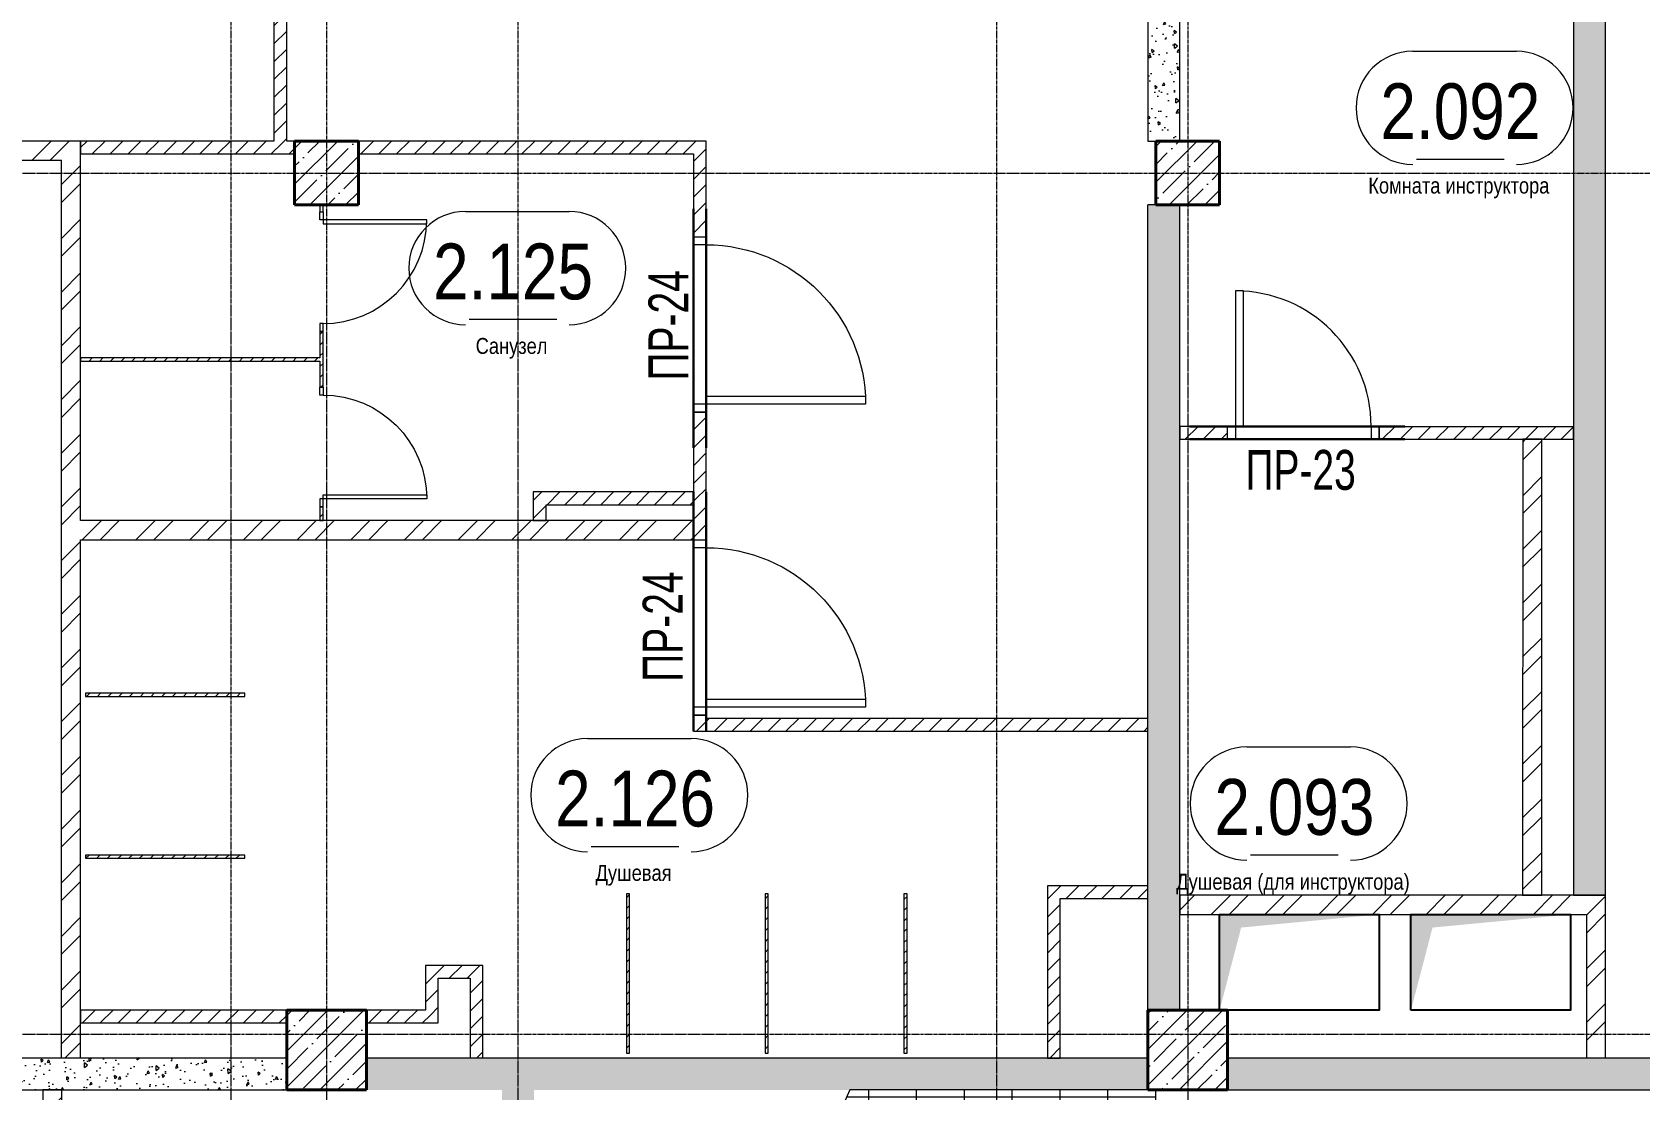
# Model space of a CAD drawing. Header units: millimetres. Extents: x -65509 to 912790, y 446 to 713294.
# Drawn here: x 193449 to 203530, y 217825 to 224459 of the extents above; entities that cross this region are included whole.
import ezdxf
from ezdxf.enums import TextEntityAlignment as Align

# ---------------------------------------------------------------- set-up
doc = ezdxf.new("R2010")
doc.units = ezdxf.units.MM
doc.linetypes.add('CENTER2', pattern=[28.575, 19.05, -3.175, 3.175, -3.175])
doc.linetypes.add('HIDDEN2', pattern=[4.7625, 3.175, -1.5875])
doc.layers.get('Defpoints').update_dxf_attribs({"color": 250})
for name, color, linetype, lineweight in [('АР_Area', 250, 'Continuous', 5), ('АР_Двери', 5, 'Continuous', 9), ('АР_Колонны', 250, 'Continuous', 30), ('АР_Стены ГКЛ', 250, 'Continuous', 15), ('АР_Стены ЖБ', 250, 'Continuous', 35), ('АР_Стены кирпич', 250, 'Continuous', 20), ('АР_Стены ПЕНОблок', 250, 'Continuous', 20), ('АР_Ф_ЛК', 250, 'Continuous', 5), ('АР_Штриховка', 250, 'Continuous', 0), ('Двери кабины', 250, 'Continuous', 0), ('ОВ_Шахты_блок 4.1', 250, 'Continuous', 25), ('РД_Оси_100', 250, 'Continuous', 0)]:
    doc.layers.add(name, color=color, linetype=linetype, lineweight=lineweight)
doc.layers.add('ЛК_Открытая', color=250, linetype='Continuous')
doc.layers.add('РД_Перемычка инж проемов', color=250, linetype='Continuous')
doc.layers.add('РД_Проем', color=250, linetype='Continuous', lineweight=0, plot=False)
doc.layers.add('РД_проем_инж перемыч_подсчет', color=250, linetype='Continuous', lineweight=30, plot=False)
doc.styles.add('Arial0', font='arial.ttf')
doc.styles.add('style1', font='ARIALN.TTF')
doc.styles.add('ккк', font='isocpeur.ttf', dxfattribs={"width": 0.85, "oblique": 15})
pattern_1 = [(45, (142195.16, 127275.07), (-56.1266, 56.1266), [])]
pattern_2 = [(45, (142195.16, 127275.07), (-112.2532, 112.2532), []), (45, (142307.41, 127275.07), (-112.2532, 112.2532), [198.4375, -39.6875, 0, -39.6875])]
pattern_3 = [(95, (142195.16, 127275.07), (140.09465, 117.55338), [19.05, -209.55]), (40, (142195.16, 127275.07), (-160.01845, 110.17673), [15.24, -167.6406]), (145.45144, (142206.83, 127284.87), (-19.9238, 227.7301), [16.19, -178.09024]), (91.1842, (142159.24, 127311), (221.41024, 161.9534), [28.575, -314.325]), (141.63556, (142177.7, 127324.5), (-7.0866, 342.82676), [24.285, -267.1356]), (36.18415, (142159.24, 127311), (-7.0866, 342.8268), [22.86, -251.4597]), (66, (142186.18, 127319.97), (179.51998, 34.89515), [19.05, -209.55]), (11, (142186.18, 127319.97), (-86.53993, 173.9412), [15.24, -167.64]), (116.45145, (142201.14, 127322.88), (92.98005, 208.83634), [16.19, -178.08994]), (82.5, (142195.16, 127275.07), (-57.60547, 61.973414), [0, -165.608, 0, -170.18, 0, -168.275]), (52.5, (142195.16, 127275.07), (-23.58973, 118.087), [0, -97.028, 0, -161.798, 0, -64.135]), (12.5, (142155.105, 127235.02), (99.927863, 91.826196), [0, -63.5, 0, -198.12, 0, -262.89]), (2.5, (142137.14, 127217.06), (86.7639, 122.72239), [0, -82.55, 0, -131.572, 0, -186.69])]
pattern_4 = [(45, (142195.16, 127275.07), (-56.1266, 56.1266), [])]
pattern_5 = [(45, (142195.16, 127275.07), (-56.1266, 56.1266), [])]
pattern_6 = [(45, (142195.157, 127275.073), (-33.67596, 33.67596), [])]

# ---------------------------------------------------------------- blocks, each defined once
blk = doc.blocks.new('СОШ_2200_АР_ОСИ_М100_28.05.24')
at = {"layer": 'РД_Оси_100', "linetype": 'CENTER2'}
for p, q in [((-5954.958, 96300), (119910, 96300)), ((-5954.958, 90900), (119910, 90900))]:
    blk.add_line(p, q, dxfattribs=at)
for points in [[(52500, 139938.679), (52500, -5755), (52358.276, -6155)], [(53100, 139938.679), (53100, -5755), (52949.266, -6155)], [(54300, 139938.679), (54300, -6155)], [(57300, 139938.679), (57300, -6155)], [(58500, 139938.679), (58500, -6155)]]:
    blk.add_lwpolyline(points, dxfattribs=at)
blk = doc.blocks.new('ЛК_открытая 1 эт 1500')
at = {"layer": 'АР_Ф_ЛК', "color": 5, "lineweight": 0}
for p, q in [((-920, 0), (-920, 2654)), ((-920, 2400), (-343, 2400)), ((-920, 2100), (338, 2100)), ((665, 0), (665, 1956)), ((705, 0), (705, 1938)), ((750, 0), (750, 1918)), ((-920, 1800), (750, 1800)), ((-920, 1500), (750, 1500)), ((-920, 1200), (750, 1200)), ((-920, 900), (750, 900)), ((-920, 600), (750, 600)), ((-920, 300), (750, 300)), ((-920, 0), (750, 0))]:
    blk.add_line(p, q, dxfattribs=at)
blk.add_lwpolyline([(750, 1918), (162, 2177), (-16, 2085), (111, 2371), (-67, 2278), (-920, 2654)], dxfattribs=at)
at = {"layer": 'АР_Ф_ЛК', "lineweight": 0}
blk.add_lwpolyline([(-85, 2071, 0, 150, 0), (-85, 1604, 0, 0, 0), (-85, 0, 0, 0, 0)], format="xyseb", dxfattribs=at)
blk = doc.blocks.new('otv')
at = {"linetype": 'Continuous'}
blk.add_lwpolyline([(0, -1), (0, 0), (1, 0), (1, -1)], close=True, dxfattribs=at)
blk.add_solid([(0, -1), (0, 0), (0.135, -0.137), (1, 0)], dxfattribs=at)
blk = doc.blocks.new('MOK-МаркаПом_овал_ареал')
for p, q in [((-2.99, 3.76), (3.52, 3.76)), ((-2.75, -3), (2.75, -3))]:
    blk.add_line(p, q)
for centre, radius, start, end in [((-2.99, 0.21), 3.55, 90, 270), ((3.52, 0.21), 3.55, 270, 90), ((-7.41, 0), 7.16, 0, 0.001)]:
    blk.add_arc(centre, radius, start, end)
at = {"color": 0, "style": 'style1'}
blk.add_attdef('АР-ПОМЕЩЕНИЕ:НОМЕР', text='', height=3, dxfattribs=at).set_placement((0.26, 0), align=Align.MIDDLE)
blk = doc.blocks.new('MOK-МаркаПеремычки')
at = {"color": 0, "style": 'ккк', "oblique": 15, "width": 0.85}
blk.add_attdef('АР-ПРОЕМ:ПЕРЕМЫЧКА', text='', height=2.5, dxfattribs=at).set_placement((0, 0), align=Align.MIDDLE)

msp = doc.modelspace()

# ---------------------------------------------------------------- hatches: boundary and pattern name
at = {"layer": 'АР_Штриховка', "linetype": 'Continuous', "lineweight": 0}
h = msp.add_hatch(dxfattribs=at)
h.set_pattern_fill('AR-CONC', color=256, angle=45, style=0)
h.set_pattern_definition([(95, (142195.16, 127275.07), (140.09465, 117.55338), [19.05, -209.55]), (40, (142195.16, 127275.07), (-160.01845, 110.17673), [15.24, -167.64058]), (145.45144, (142206.83, 127284.87), (-19.9238, 227.7301), [16.19, -178.09024]), (91.1842, (142159.24, 127311), (221.41024, 161.9534), [28.575, -314.325]), (141.63556, (142177.7, 127324.5), (-7.0866, 342.82676), [24.285, -267.1356]), (36.18415, (142159.24, 127311), (-7.0866, 342.82676), [22.85997, -251.4597]), (66, (142186.18, 127319.97), (179.51998, 34.89515), [19.05, -209.55]), (11, (142186.18, 127319.97), (-86.53993, 173.9412), [15.24, -167.64]), (116.45145, (142201.14, 127322.88), (92.98005, 208.83634), [16.19, -178.08994]), (82.5, (142195.16, 127275.07), (-57.60547, 61.973414), [0, -165.608, 0, -170.18, 0, -168.275]), (52.5, (142195.16, 127275.07), (-23.58973, 118.087), [0, -97.028, 0, -161.798, 0, -64.135]), (12.5, (142155.105, 127235.02), (99.927863, 91.826196), [0, -63.5, 0, -198.12, 0, -262.89]), (2.5, (142137.14, 127217.06), (86.7639, 122.72239), [0, -82.55, 0, -131.572, 0, -186.69])])
h.paths.add_polyline_path([(203115.157, 219045.073), (203315.157, 219045.073), (203315.157, 227675.073), (203115.157, 227675.073)], flags=0)
h = msp.add_hatch(dxfattribs=at)
h.set_pattern_fill('AR-CONC', color=256, angle=-315, style=0)
h.set_pattern_definition([(95, (142195.16, 127275.07), (140.09465, 117.55338), [19.05, -209.55]), (40, (142195.16, 127275.07), (-160.01845, 110.17673), [15.24, -167.64058]), (145.45144, (142206.83, 127284.87), (-19.9238, 227.7301), [16.19, -178.09024]), (91.1842, (142159.24, 127311), (221.41024, 161.9534), [28.575, -314.325]), (141.63556, (142177.7, 127324.5), (-7.0866, 342.82676), [24.285, -267.1356]), (36.18415, (142159.24, 127311), (-7.0866, 342.82676), [22.86, -251.4597]), (66, (142186.18, 127319.97), (179.51998, 34.89515), [19.05, -209.55]), (11, (142186.18, 127319.97), (-86.53993, 173.9412), [15.24, -167.64]), (116.45145, (142201.14, 127322.88), (92.98005, 208.83634), [16.19, -178.08994]), (82.5, (142195.16, 127275.07), (-57.60547, 61.973414), [0, -165.608, 0, -170.18, 0, -168.275]), (52.5, (142195.16, 127275.07), (-23.58973, 118.087), [0, -97.028, 0, -161.798, 0, -64.135]), (12.5, (142155.105, 127235.02), (99.927863, 91.826196), [0, -63.5, 0, -198.12, 0, -262.89]), (2.5, (142137.14, 127217.06), (86.7639, 122.72239), [0, -82.55, 0, -131.572, 0, -186.69])])
h.paths.add_polyline_path([(200645.157, 227375.073), (200445.157, 227375.073), (200445.157, 223775.073), (200645.157, 223775.073)], flags=0)
at = {"layer": 'АР_Штриховка', "linetype": 'Continuous', "lineweight": 0, "ltscale": 0.5}
h = msp.add_hatch(dxfattribs=at)
h.set_pattern_fill('ANSI31', color=256, scale=25, angle=-360, style=0)
h.set_pattern_definition([(45, (142195.16, 127275.07), (-56.1266, 56.1266), [])])
h.paths.add_polyline_path([(195045.157, 226654.989), (194965.157, 226654.989), (194965.157, 223775.073), (194991.824, 223755.073), (195045.157, 223775.073)], flags=0)
at = {"layer": 'АР_Штриховка', "linetype": 'Continuous', "lineweight": 0}
h = msp.add_hatch(dxfattribs=at)
h.set_pattern_fill('ANSI32', color=256, scale=25, style=0)
h.set_pattern_definition([(45, (142195.16, 127275.07), (-168.3798, 168.3798), []), (45, (142307.4, 127275.07), (-168.3798, 168.3798), [])])
h.paths.add_polyline_path([(193263.139, 223775.073), (193383.139, 223655.073), (193633.139, 223655.073), (193753.139, 223775.073)], flags=0)
h = msp.add_hatch(dxfattribs=at)
h.set_pattern_fill('ANSI32', color=256, scale=25, style=0)
h.set_pattern_definition([(45, (142195.16, 127275.07), (-168.3798, 168.3798), []), (45, (142307.4, 127275.07), (-168.3798, 168.3798), [])])
h.paths.add_polyline_path([(193633.139, 221275.073), (193723.139, 221315.073), (193753.139, 221395.073), (193753.139, 223775.073), (193633.139, 223655.073)], flags=0)
h.paths.add_polyline_path([(193633.139, 218025.073), (193753.139, 218025.073), (193753.139, 218325.073), (193633.139, 218325.073)], flags=0)
h.paths.add_polyline_path([(193633.139, 218325.073), (193753.139, 218325.073), (193753.139, 221275.073), (193723.139, 221315.073), (193633.139, 221275.073)], flags=0)
at = {"layer": 'АР_Штриховка', "linetype": 'Continuous', "lineweight": 0, "ltscale": 0.5}
h = msp.add_hatch(dxfattribs=at)
h.set_pattern_fill('ANSI31', color=256, scale=25, style=0)
h.set_pattern_definition(pattern_1)
h.paths.add_polyline_path([(195095.157, 223695.073), (195095.157, 223775.073), (195045.157, 223775.073), (194991.824, 223755.073), (194965.157, 223695.073)], flags=0)
h.paths.add_polyline_path([(194965.157, 223695.073), (194991.824, 223755.073), (194965.157, 223775.073), (193753.139, 223775.073), (193753.139, 223695.073)], flags=0)
at = {"layer": 'АР_Штриховка', "linetype": 'Continuous', "lineweight": 5}
h = msp.add_hatch(dxfattribs=at)
h.set_pattern_fill('ANSI35', color=256, scale=25, style=0)
h.set_pattern_definition(pattern_2)
h.paths.add_polyline_path([(195095.157, 223375.073), (195495.157, 223375.073), (195495.157, 223775.073), (195095.157, 223775.073)], flags=0)
at = {"layer": 'АР_Штриховка', "linetype": 'Continuous', "lineweight": 0, "ltscale": 0.5}
h = msp.add_hatch(dxfattribs=at)
h.set_pattern_fill('ANSI31', color=256, scale=25, style=0)
h.set_pattern_definition(pattern_1)
h.paths.add_polyline_path([(197595.157, 223695.073), (197675.157, 223775.073), (195495.157, 223775.073), (195495.157, 223695.073)], flags=0)
h = msp.add_hatch(dxfattribs=at)
h.set_pattern_fill('ANSI31', color=256, scale=25, angle=-360, style=0)
h.set_pattern_definition([(45, (142195.16, 127275.07), (-56.1266, 56.1266), [])])
h.paths.add_polyline_path([(197675.157, 220175.073), (197595.157, 220175.073), (197595.157, 220075.073), (197675.157, 220155.073)], flags=0)
h.paths.add_polyline_path([(197675.157, 223775.073), (197595.157, 223695.073), (197595.157, 223175.073), (197675.157, 223175.073)], flags=0)
h.paths.add_polyline_path([(197675.157, 222075.073), (197595.157, 222075.073), (197595.157, 221575.073), (197615.157, 221521.74), (197675.157, 221495.073)], flags=0)
h.paths.add_polyline_path([(197675.157, 221495.073), (197615.157, 221521.74), (197595.157, 221495.073), (197595.157, 221275.073), (197675.157, 221275.073)], flags=0)
at = {"layer": 'АР_Штриховка', "linetype": 'Continuous', "lineweight": 5}
h = msp.add_hatch(dxfattribs=at)
h.set_pattern_fill('ANSI35', color=256, scale=25, style=0)
h.set_pattern_definition(pattern_2)
h.paths.add_polyline_path([(200495.157, 223375.073), (200895.157, 223375.073), (200895.157, 223775.073), (200495.157, 223775.073)], flags=0)
at = {"layer": 'АР_Штриховка', "linetype": 'Continuous', "lineweight": 0}
h = msp.add_hatch(dxfattribs=at)
h.set_pattern_fill('ANSI31', color=256, scale=15, angle=-360, style=0)
h.set_pattern_definition([(45, (142195.157, 127275.073), (-33.67596, 33.67596), [])])
h.paths.add_polyline_path([(195273.139, 223375.073), (195253.139, 223375.073), (195253.139, 223330.796), (195273.139, 223330.796)], flags=0)
h.paths.add_polyline_path([(195273.139, 222580.796), (195253.139, 222580.796), (195253.139, 222415.073), (195258.139, 222401.74), (195273.139, 222395.073)], flags=0)
h.paths.add_polyline_path([(195273.139, 222395.073), (195258.139, 222401.74), (195253.139, 222395.073), (195253.139, 222232.427), (195273.139, 222232.427)], flags=0)
h.paths.add_polyline_path([(195273.139, 221482.427), (195253.139, 221482.427), (195253.139, 221395.073), (195273.139, 221395.073)], flags=0)
h = msp.add_hatch(dxfattribs=at)
h.set_pattern_fill('AR-CONC', color=256, angle=-315, style=0)
h.set_pattern_definition([(95, (142195.16, 127275.07), (140.09465, 117.55338), [19.05, -209.55]), (40, (142195.16, 127275.07), (-160.01845, 110.17673), [15.24, -167.64058]), (145.45144, (142206.83, 127284.87), (-19.9238, 227.7301), [16.19, -178.09024]), (91.1842, (142159.24, 127311), (221.41024, 161.9534), [28.575, -314.325]), (141.63556, (142177.7, 127324.5), (-7.0866, 342.82676), [24.285, -267.1356]), (36.18415, (142159.24, 127311), (-7.0866, 342.82676), [22.86, -251.4597]), (66, (142186.18, 127319.97), (179.51998, 34.89515), [19.05, -209.55]), (11, (142186.18, 127319.97), (-86.53993, 173.9412), [15.24, -167.64]), (116.45145, (142201.14, 127322.88), (92.98005, 208.83634), [16.19, -178.08994]), (82.5, (142195.16, 127275.07), (-57.60547, 61.973414), [0, -165.608, 0, -170.18, 0, -168.275]), (52.5, (142195.16, 127275.07), (-23.58973, 118.087), [0, -97.028, 0, -161.798, 0, -64.135]), (12.5, (142155.105, 127235.02), (99.927863, 91.826196), [0, -63.5, 0, -198.12, 0, -262.89]), (2.5, (142137.14, 127217.06), (86.7639, 122.72239), [0, -82.55, 0, -131.572, 0, -186.69])])
h.paths.add_polyline_path([(200645.157, 223375.073), (200445.157, 223375.073), (200445.157, 221905.568), (200645.157, 221905.568)], flags=0)
h.paths.add_polyline_path([(200645.157, 221905.568), (200445.157, 221905.568), (200445.157, 220075.073), (200645.157, 220075.073)], flags=0)
h.paths.add_polyline_path([(200645.157, 220075.073), (200445.157, 220075.073), (200445.157, 219105.073), (200645.157, 219105.073)], flags=0)
h.paths.add_polyline_path([(200645.157, 219105.073), (200445.157, 219105.073), (200445.157, 218325.073), (200645.157, 218325.073)], flags=0)
h = msp.add_hatch(dxfattribs=at)
h.set_pattern_fill('ANSI31', color=256, scale=15, angle=-360, style=0)
h.set_pattern_definition([(45, (142195.157, 127275.073), (-33.67596, 33.67596), [])])
h.paths.add_polyline_path([(193753.139, 222415.073), (193753.139, 222395.073), (195253.139, 222395.073), (195258.139, 222401.74), (195253.139, 222415.073)], flags=0)
at = {"layer": 'АР_Штриховка', "linetype": 'Continuous', "lineweight": 0, "ltscale": 0.5}
h = msp.add_hatch(dxfattribs=at)
h.set_pattern_fill('ANSI31', color=256, scale=25, angle=-360, style=0)
h.set_pattern_definition([(45, (142195.16, 127275.07), (-56.1266, 56.1266), [])])
h.paths.add_polyline_path([(200945.157, 221905.568), (200945.157, 221985.568), (200645.157, 221985.568), (200645.157, 221905.568)], flags=0)
h.paths.add_polyline_path([(201895.157, 221985.568), (201895.157, 221905.568), (202795.452, 221905.568), (202795.452, 221985.568)], flags=0)
h.paths.add_polyline_path([(202795.452, 221985.568), (202795.452, 221905.568), (203115.157, 221905.568), (203115.157, 221985.568)], flags=0)
at = {"layer": 'АР_Штриховка', "linetype": 'Continuous', "lineweight": 0}
h = msp.add_hatch(dxfattribs=at)
h.set_pattern_fill('ANSI32', color=256, scale=25, angle=-360, style=0)
h.set_pattern_definition([(45, (142195.16, 127275.07), (-168.3798, 168.3798), []), (45, (142307.4, 127275.07), (-168.3798, 168.3798), [])])
h.paths.add_polyline_path([(202915.452, 221905.555), (202795.452, 221905.568), (202795.157, 219045.073), (202915.157, 219045.061)], flags=0)
at = {"layer": 'АР_Штриховка', "linetype": 'Continuous', "lineweight": 0, "ltscale": 0.5}
h = msp.add_hatch(dxfattribs=at)
h.set_pattern_fill('ANSI31', color=256, scale=25, style=0)
h.set_pattern_definition([(45, (142195.16, 127275.07), (-56.1266, 56.1266), [])])
h.paths.add_polyline_path([(196591.433, 221575.073), (196671.433, 221495.073), (197595.157, 221495.073), (197615.157, 221521.74), (197595.157, 221575.073)], flags=0)
h = msp.add_hatch(dxfattribs=at)
h.set_pattern_fill('ANSI31', color=256, scale=25, style=0)
h.set_pattern_definition(pattern_5)
h.paths.add_polyline_path([(196591.433, 221395.073), (196671.433, 221395.073), (196671.433, 221495.073), (196591.433, 221575.073)], flags=0)
at = {"layer": 'АР_Штриховка', "linetype": 'Continuous', "lineweight": 0}
h = msp.add_hatch(dxfattribs=at)
h.set_pattern_fill('ANSI32', color=256, scale=25, angle=-360, style=0)
h.set_pattern_definition([(45, (142195.16, 127275.07), (-168.3798, 168.3798), []), (45, (142307.4, 127275.07), (-168.3798, 168.3798), [])])
h.paths.add_polyline_path([(193753.139, 221395.073), (193723.139, 221315.073), (193753.139, 221275.073), (197595.157, 221275.073), (197595.157, 221395.073)], flags=0)
h = msp.add_hatch(dxfattribs=at)
h.set_pattern_fill('ANSI31', color=256, scale=15, style=0)
h.set_pattern_definition(pattern_6)
h.paths.add_polyline_path([(194783.139, 220292.305), (194783.139, 220312.305), (193783.139, 220312.307), (193783.139, 220292.307)], flags=0)
at = {"layer": 'АР_Штриховка', "linetype": 'Continuous', "lineweight": 0, "ltscale": 0.5}
h = msp.add_hatch(dxfattribs=at)
h.set_pattern_fill('ANSI31', color=256, scale=25, angle=-360, style=0)
h.set_pattern_definition([(45, (142195.16, 127275.07), (-56.1266, 56.1266), [])])
h.paths.add_polyline_path([(197675.157, 220155.073), (197595.157, 220075.073), (200445.157, 220075.073), (200445.157, 220155.073)], flags=0)
at = {"layer": 'АР_Штриховка', "linetype": 'Continuous', "lineweight": 0}
h = msp.add_hatch(dxfattribs=at)
h.set_pattern_fill('ANSI31', color=256, scale=15, style=0)
h.set_pattern_definition([(45, (142195.157, 127275.073), (-33.67596, 33.67596), [])])
h.paths.add_polyline_path([(193783.24, 219297.482), (193783.24, 219277.482), (194783.139, 219277.484), (194783.139, 219297.484)], flags=0)
at = {"layer": 'АР_Штриховка', "linetype": 'Continuous', "lineweight": 0, "ltscale": 0.5}
h = msp.add_hatch(dxfattribs=at)
h.set_pattern_fill('ANSI31', color=256, scale=25, angle=-360, style=0)
h.set_pattern_definition(pattern_4)
h.paths.add_polyline_path([(199815.157, 219105.073), (199895.157, 219025.073), (200445.157, 219025.073), (200445.157, 219105.073)], flags=0)
h = msp.add_hatch(dxfattribs=at)
h.set_pattern_fill('ANSI31', color=256, scale=25, style=0)
h.set_pattern_definition([(45, (142195.16, 127275.07), (-56.1266, 56.1266), [])])
h.paths.add_polyline_path([(199815.158, 218024.682), (199895.158, 218024.682), (199895.157, 219025.073), (199815.157, 219105.073)], flags=0)
at = {"layer": 'АР_Штриховка', "linetype": 'Continuous', "lineweight": 0}
h = msp.add_hatch(dxfattribs=at)
h.set_pattern_fill('ANSI31', color=256, scale=15, style=0)
h.set_pattern_definition([(45, (142195.157, 127275.073), (-33.67596, 33.67596), [])])
h.paths.add_polyline_path([(197175.159, 218054.672), (197195.159, 218054.672), (197195.159, 219054.672), (197175.159, 219054.672)], flags=0)
h = msp.add_hatch(dxfattribs=at)
h.set_pattern_fill('ANSI31', color=256, scale=15, style=0)
h.set_pattern_definition(pattern_6)
h.paths.add_polyline_path([(198045.159, 218054.672), (198065.159, 218054.672), (198065.159, 219054.672), (198045.159, 219054.672)], flags=0)
h = msp.add_hatch(dxfattribs=at)
h.set_pattern_fill('ANSI31', color=256, scale=15, style=0)
h.set_pattern_definition([(45, (142195.157, 127275.073), (-33.67596, 33.67596), [])])
h.paths.add_polyline_path([(198915.159, 218054.672), (198935.159, 218054.672), (198935.159, 219054.672), (198915.159, 219054.672)], flags=0)
h = msp.add_hatch(dxfattribs=at)
h.set_pattern_fill('ANSI32', color=256, scale=25, angle=-360, style=0)
h.set_pattern_definition([(45, (142195.16, 127275.07), (-168.3798, 168.3798), []), (45, (142307.4, 127275.07), (-168.3798, 168.3798), [])])
h.paths.add_polyline_path([(200645.157, 219045.073), (200645.157, 218925.073), (203195.157, 218925.073), (203315.157, 219045.073)], flags=0)
h = msp.add_hatch(dxfattribs=at)
h.set_pattern_fill('ANSI32', color=256, scale=25, style=0)
h.set_pattern_definition([(45, (142195.16, 127275.07), (-168.3798, 168.3798), []), (45, (142307.4, 127275.07), (-168.3798, 168.3798), [])])
h.paths.add_polyline_path([(203315.157, 219045.073), (203195.157, 218925.073), (203195.157, 218025.073), (203315.157, 218025.073)], flags=0)
at = {"layer": 'АР_Штриховка', "linetype": 'Continuous', "lineweight": 0, "ltscale": 0.5}
h = msp.add_hatch(dxfattribs=at)
h.set_pattern_fill('ANSI31', color=256, scale=25, style=0)
h.set_pattern_definition(pattern_4)
h.paths.add_polyline_path([(196195.041, 218525.086), (196274.887, 218605.086), (195915.158, 218605.086), (195995.158, 218525.086)], flags=0)
h = msp.add_hatch(dxfattribs=at)
h.set_pattern_fill('ANSI31', color=256, scale=25, style=0)
h.set_pattern_definition([(45, (142195.16, 127275.07), (-56.1266, 56.1266), [])])
h.paths.add_polyline_path([(195915.158, 218325.073), (195995.158, 218245.073), (195995.158, 218525.086), (195915.158, 218605.086)], flags=0)
h = msp.add_hatch(dxfattribs=at)
h.set_pattern_fill('ANSI31', color=256, scale=25, style=0)
h.set_pattern_definition([(45, (142195.16, 127275.07), (-56.1266, 56.1266), [])])
h.paths.add_polyline_path([(196196.007, 218024.918), (196276.007, 218025.073), (196274.887, 218605.086), (196195.041, 218525.086)], flags=0)
h = msp.add_hatch(dxfattribs=at)
h.set_pattern_fill('ANSI31', color=256, scale=25, style=0)
h.set_pattern_definition([(45, (142195.16, 127275.07), (-56.1266, 56.1266), [])])
h.paths.add_polyline_path([(195045.157, 218245.073), (195045.157, 218325.073), (193753.139, 218325.073), (193753.139, 218245.073)], flags=0)
at = {"layer": 'АР_Штриховка', "linetype": 'Continuous', "lineweight": 5}
h = msp.add_hatch(dxfattribs=at)
h.set_pattern_fill('ANSI35', color=256, scale=25, style=0)
h.set_pattern_definition(pattern_2)
h.paths.add_polyline_path([(195045.157, 217825.073), (195545.157, 217825.073), (195545.157, 218325.073), (195045.157, 218325.073)], flags=0)
at = {"layer": 'АР_Штриховка', "linetype": 'Continuous', "lineweight": 0, "ltscale": 0.5}
h = msp.add_hatch(dxfattribs=at)
h.set_pattern_fill('ANSI31', color=256, scale=25, style=0)
h.set_pattern_definition(pattern_5)
h.paths.add_polyline_path([(195995.158, 218245.073), (195915.158, 218325.073), (195545.157, 218325.073), (195545.157, 218245.073)], flags=0)
at = {"layer": 'АР_Штриховка', "linetype": 'Continuous', "lineweight": 5}
h = msp.add_hatch(dxfattribs=at)
h.set_pattern_fill('ANSI35', color=256, scale=25, style=0)
h.set_pattern_definition(pattern_2)
h.paths.add_polyline_path([(200445.157, 217825.073), (200945.157, 217825.073), (200945.157, 218325.073), (200445.157, 218325.073)], flags=0)
at = {"layer": 'АР_Штриховка', "linetype": 'Continuous', "lineweight": 0}
h = msp.add_hatch(dxfattribs=at)
h.set_pattern_fill('AR-CONC', color=256, angle=45, style=0)
h.set_pattern_definition(pattern_3)
h.paths.add_polyline_path([(192405.157, 218025.073), (192405.157, 217825.073), (193635.157, 217825.073), (193635.157, 218025.073)], flags=0)
h.paths.add_polyline_path([(193635.157, 218025.073), (193635.157, 217825.073), (195045.157, 217825.073), (195045.157, 218025.073)], flags=0)
h = msp.add_hatch(dxfattribs=at)
h.set_pattern_fill('AR-CONC', color=256, angle=45, style=0)
h.set_pattern_definition(pattern_3)
h.paths.add_polyline_path([(195545.157, 218025.073), (195545.157, 217825.073), (196395.157, 217825.073), (196461.824, 217875.073), (196395.157, 218025.073)], flags=0)
h.paths.add_polyline_path([(196395.157, 218025.073), (196461.824, 217875.073), (196595.157, 217825.073), (200445.157, 217825.073), (200445.157, 218025.073)], flags=0)
h = msp.add_hatch(dxfattribs=at)
h.set_pattern_fill('AR-CONC', color=256, angle=-315, style=0)
h.set_pattern_definition([(95, (142195.16, 127275.07), (140.09465, 117.55338), [19.05, -209.55]), (40, (142195.16, 127275.07), (-160.01845, 110.17673), [15.24, -167.64058]), (145.45144, (142206.83, 127284.87), (-19.9238, 227.7301), [16.19, -178.09024]), (91.1842, (142159.24, 127311), (221.41024, 161.9534), [28.575, -314.325]), (141.63556, (142177.7, 127324.5), (-7.0866, 342.82676), [24.285, -267.1356]), (36.18415, (142159.24, 127311), (-7.0866, 342.82676), [22.86, -251.4597]), (66, (142186.18, 127319.97), (179.51998, 34.89515), [19.05, -209.55]), (11, (142186.18, 127319.97), (-86.53993, 173.9412), [15.24, -167.64]), (116.45145, (142201.14, 127322.88), (92.98005, 208.83634), [16.19, -178.08994]), (82.5, (142195.16, 127275.07), (-57.60547, 61.973414), [0, -165.608, 0, -170.18, 0, -168.275]), (52.5, (142195.16, 127275.07), (-23.58973, 118.087), [0, -97.028, 0, -161.798, 0, -64.135]), (12.5, (142155.105, 127235.02), (99.927863, 91.826196), [0, -63.5, 0, -198.12, 0, -262.89]), (2.5, (142137.14, 127217.06), (86.7639, 122.72239), [0, -82.55, 0, -131.572, 0, -186.69])])
h.paths.add_polyline_path([(207645.154, 217825.073), (207645.154, 218025.073), (204745.157, 218025.073), (204745.157, 217825.073)], flags=0)
h.paths.add_polyline_path([(203315.157, 217825.073), (203315.157, 218025.073), (200945.157, 218025.073), (200945.157, 217825.073)], flags=0)
h.paths.add_polyline_path([(204745.157, 217825.073), (204745.157, 218025.073), (204565.157, 218025.073), (204565.157, 217825.073)], flags=0)
h.paths.add_polyline_path([(204565.157, 217825.073), (204565.157, 218025.073), (203315.157, 218025.073), (203315.157, 217825.073)], flags=0)
h = msp.add_hatch(dxfattribs=at)
h.set_pattern_fill('AR-CONC', color=256, angle=-315, style=0)
h.set_pattern_definition([(95, (142195.16, 127275.07), (140.09465, 117.55338), [19.05, -209.55]), (40, (142195.16, 127275.07), (-160.01845, 110.17673), [15.24, -167.6406]), (145.45144, (142206.83, 127284.87), (-19.9238, 227.7301), [16.19, -178.09024]), (91.1842, (142159.24, 127311), (221.41024, 161.9534), [28.575, -314.325]), (141.63556, (142177.7, 127324.5), (-7.0866, 342.82676), [24.285, -267.1356]), (36.18415, (142159.24, 127311), (-7.0866, 342.8268), [22.86, -251.4597]), (66, (142186.18, 127319.97), (179.51998, 34.89515), [19.05, -209.55]), (11, (142186.18, 127319.97), (-86.53993, 173.9412), [15.24, -167.64]), (116.45145, (142201.14, 127322.88), (92.98005, 208.83634), [16.19, -178.08994]), (82.5, (142195.16, 127275.07), (-57.60547, 61.973414), [0, -165.608, 0, -170.18, 0, -168.275]), (52.5, (142195.16, 127275.07), (-23.58973, 118.087), [0, -97.028, 0, -161.798, 0, -64.135]), (12.5, (142155.105, 127235.02), (99.927863, 91.826196), [0, -63.5, 0, -198.12, 0, -262.89]), (2.5, (142137.14, 127217.06), (86.7639, 122.72239), [0, -82.55, 0, -131.572, 0, -186.69])])
h.paths.add_polyline_path([(196595.157, 217825.073), (196461.824, 217875.073), (196395.157, 217825.073), (196395.157, 210025.073), (196595.157, 210025.073)], flags=0)
h.paths.add_polyline_path([(196595.157, 209325.073), (196395.157, 209325.073), (196395.157, 200375.073), (196461.824, 200325.073), (196595.157, 200375.073)], flags=0)
h = msp.add_hatch(dxfattribs=at)
h.set_pattern_fill('ANSI32', color=256, scale=25, style=0)
h.set_pattern_definition([(45, (142195.16, 127275.07), (-168.3798, 168.3798), []), (45, (142307.4, 127275.07), (-168.3798, 168.3798), [])])
h.paths.add_polyline_path([(193515.157, 206435.073), (193545.157, 206355.073), (193635.157, 206315.073), (193635.157, 212215.073), (193545.157, 212255.073), (193515.157, 212215.073)], flags=0)
h.paths.add_polyline_path([(193515.157, 212335.073), (193545.157, 212255.073), (193635.157, 212215.073), (193635.157, 217825.073), (193515.157, 217825.073)], flags=0)
h.paths.add_polyline_path([(193515.157, 200375.073), (193635.157, 200375.073), (193635.157, 205696.45), (193545.157, 205736.349), (193515.157, 205696.316)], flags=0)
h.paths.add_polyline_path([(193515.157, 205816.316), (193545.157, 205736.349), (193635.157, 205696.45), (193635.157, 206315.073), (193545.157, 206355.073), (193515.157, 206315.073)], flags=0)

# ---------------------------------------------------------------- linework, layer by layer
at = {"layer": 'АР_Двери', "linetype": 'Continuous', "lineweight": 9}
for points in [[(197595.157, 223125.073), (197595.157, 223175.073), (197675.157, 223175.073), (197675.157, 223125.073)], [(200995.157, 221985.568), (201045.157, 221985.568), (201045.157, 222835.568), (200995.157, 222835.568)], [(197595.157, 222125.073), (197595.157, 222075.073), (197675.157, 222075.073), (197675.157, 222125.073)], [(197675.157, 222125.073), (197675.157, 222175.073), (198675.157, 222175.073), (198675.157, 222125.073)], [(200995.157, 221905.568), (200945.157, 221905.568), (200945.157, 221985.568), (200995.157, 221985.568)], [(201845.157, 221905.568), (201895.157, 221905.568), (201895.157, 221985.568), (201845.157, 221985.568)], [(197595.157, 221225.073), (197595.157, 221275.073), (197675.157, 221275.073), (197675.157, 221225.073)], [(197675.157, 220225.073), (197675.157, 220275.073), (198675.157, 220275.073), (198675.157, 220225.073)], [(197595.157, 220225.073), (197595.157, 220175.073), (197675.157, 220175.073), (197675.157, 220225.073)]]:
    msp.add_lwpolyline(points, close=True, dxfattribs=at)
at = {"layer": 'АР_Двери', "linetype": 'Continuous', "lineweight": 9, "extrusion": (0, 0, -1)}
for centre in [(-197675.157, 222125.073), (-197675.157, 220225.073)]:
    msp.add_arc(centre, 1000, 90, 180, dxfattribs=at)
at = {"layer": 'АР_Двери', "linetype": 'Continuous', "lineweight": 9}
msp.add_arc((200995.157, 221985.568), 850, 360, 90, dxfattribs=at)
at = {"layer": 'АР_Колонны', "linetype": 'HIDDEN2', "lineweight": 25}
for p, q in [((195095.157, 223775.073), (195495.157, 223775.073)), ((195095.157, 223375.073), (195095.157, 223775.073)), ((195495.157, 223775.073), (195495.157, 223375.073)), ((200495.157, 223775.073), (200895.157, 223775.073)), ((200495.157, 223375.073), (200495.157, 223775.073)), ((200895.157, 223775.073), (200895.157, 223375.073)), ((195495.157, 223375.073), (195095.157, 223375.073)), ((200895.157, 223375.073), (200495.157, 223375.073)), ((195045.157, 218325.073), (195545.157, 218325.073)), ((195045.157, 217825.073), (195045.157, 218325.073)), ((195545.157, 218325.073), (195545.157, 217825.073)), ((200445.157, 218325.073), (200945.157, 218325.073)), ((200445.157, 217825.073), (200445.157, 218325.073)), ((200945.157, 218325.073), (200945.157, 217825.073)), ((195545.157, 217825.073), (195045.157, 217825.073)), ((200945.157, 217825.073), (200445.157, 217825.073))]:
    msp.add_line(p, q, dxfattribs=at)
at = {"layer": 'АР_Колонны', "linetype": 'Continuous', "lineweight": 35}
for p, q in [((195095.157, 223775.073), (195495.157, 223775.073)), ((195095.157, 223375.073), (195095.157, 223775.073)), ((195495.157, 223375.073), (195495.157, 223775.073)), ((200495.157, 223775.073), (200895.157, 223775.073)), ((200495.157, 223375.073), (200495.157, 223775.073)), ((200895.157, 223375.073), (200895.157, 223775.073)), ((195095.157, 223375.073), (195495.157, 223375.073)), ((200495.157, 223375.073), (200895.157, 223375.073)), ((195045.157, 218325.073), (195545.157, 218325.073)), ((195045.157, 217825.073), (195045.157, 218325.073)), ((195545.157, 217825.073), (195545.157, 218325.073)), ((200445.157, 218325.073), (200945.157, 218325.073)), ((200445.157, 217825.073), (200445.157, 218325.073)), ((200945.157, 217825.073), (200945.157, 218325.073)), ((195045.157, 217825.073), (195545.157, 217825.073)), ((200445.157, 217825.073), (200945.157, 217825.073))]:
    msp.add_line(p, q, dxfattribs=at)
at = {"layer": 'АР_Стены ГКЛ', "linetype": 'Continuous', "lineweight": 15}
for p, q in [((195273.139, 223375.073), (195253.139, 223375.073)), ((195253.139, 223375.073), (195253.139, 223330.796)), ((195253.139, 223330.796), (195273.139, 223330.796)), ((195273.139, 223330.796), (195273.139, 223375.073)), ((195273.139, 222580.796), (195253.139, 222580.796)), ((195253.139, 222580.796), (195253.139, 222415.073)), ((195273.139, 222232.427), (195273.139, 222580.796)), ((193753.139, 222415.073), (193753.139, 222395.073)), ((195253.139, 222415.073), (193753.139, 222415.073)), ((193753.139, 222395.073), (195253.139, 222395.073)), ((195253.139, 222395.073), (195253.139, 222232.427)), ((195253.139, 222232.427), (195273.139, 222232.427)), ((195273.139, 221482.427), (195253.139, 221482.427)), ((195253.139, 221482.427), (195253.139, 221395.073)), ((195273.139, 221395.073), (195273.139, 221482.427)), ((195253.139, 221395.073), (195273.139, 221395.073)), ((194783.139, 220312.305), (193783.139, 220312.307)), ((193783.139, 220312.307), (193783.139, 220292.307)), ((193783.139, 220292.307), (194783.139, 220292.305)), ((194783.139, 220292.305), (194783.139, 220312.305)), ((194783.139, 219297.484), (193783.24, 219297.482)), ((193783.24, 219297.482), (193783.24, 219277.482)), ((193783.24, 219277.482), (194783.139, 219277.484)), ((194783.139, 219277.484), (194783.139, 219297.484)), ((197195.159, 219054.672), (197175.159, 219054.672)), ((197175.159, 219054.672), (197175.159, 218054.672)), ((197195.159, 218054.672), (197195.159, 219054.672)), ((198065.159, 219054.672), (198045.159, 219054.672)), ((198045.159, 219054.672), (198045.159, 218054.672)), ((198065.159, 218054.672), (198065.159, 219054.672)), ((198935.159, 219054.672), (198915.159, 219054.672)), ((198915.159, 219054.672), (198915.159, 218054.672)), ((198935.159, 218054.672), (198935.159, 219054.672)), ((197175.159, 218054.672), (197195.159, 218054.672)), ((198045.159, 218054.672), (198065.159, 218054.672)), ((198915.159, 218054.672), (198935.159, 218054.672))]:
    msp.add_line(p, q, dxfattribs=at)
at = {"layer": 'АР_Стены ЖБ', "linetype": 'Continuous', "lineweight": 40}
for p, q in [((195495.157, 223775.073), (195095.157, 223775.073)), ((195095.157, 223775.073), (195095.157, 223375.073)), ((195495.157, 223375.073), (195495.157, 223775.073)), ((200895.157, 223775.073), (200495.157, 223775.073)), ((200495.157, 223775.073), (200495.157, 223375.073)), ((200895.157, 223375.073), (200895.157, 223775.073)), ((195095.157, 223375.073), (195495.157, 223375.073)), ((200495.157, 223375.073), (200895.157, 223375.073)), ((195545.157, 218325.073), (195045.157, 218325.073)), ((195045.157, 218325.073), (195045.157, 217825.073)), ((195545.157, 217825.073), (195545.157, 218325.073)), ((200945.157, 218325.073), (200445.157, 218325.073)), ((200445.157, 218325.073), (200445.157, 217825.073)), ((200945.157, 217825.073), (200945.157, 218325.073)), ((195045.157, 217825.073), (195545.157, 217825.073)), ((200445.157, 217825.073), (200945.157, 217825.073))]:
    msp.add_line(p, q, dxfattribs=at)
at = {"layer": 'АР_Стены кирпич', "linetype": 'Continuous', "lineweight": 20}
for p, q in [((193753.139, 223775.073), (193263.139, 223775.073)), ((193753.139, 221395.073), (193753.139, 223775.073)), ((193383.139, 223655.073), (193633.139, 223655.073)), ((193633.139, 218025.073), (193633.139, 223655.073)), ((202795.452, 221905.568), (202795.157, 219045.073)), ((202915.452, 221905.555), (202795.452, 221905.568)), ((202915.157, 219045.061), (202915.452, 221905.555)), ((197595.157, 221395.073), (193753.139, 221395.073)), ((197595.157, 221275.073), (197595.157, 221395.073)), ((193753.139, 218025.073), (193753.139, 221275.073)), ((193753.139, 221275.073), (197595.157, 221275.073)), ((200645.157, 219045.073), (200645.157, 218925.073)), ((203315.157, 219045.073), (200645.157, 219045.073)), ((202795.157, 219045.073), (202915.157, 219045.061)), ((203315.157, 218025.073), (203315.157, 219045.073)), ((200645.157, 218925.073), (203195.157, 218925.073)), ((203195.157, 218925.073), (203195.157, 218025.073)), ((193633.139, 218025.073), (193753.139, 218025.073)), ((203195.157, 218025.073), (203315.157, 218025.073)), ((193635.157, 217825.073), (193515.157, 217825.073)), ((193515.157, 217825.073), (193515.157, 212335.073)), ((193635.157, 200375.073), (193635.157, 217825.073))]:
    msp.add_line(p, q, dxfattribs=at)
at = {"layer": 'АР_Стены ПЕНОблок', "linetype": 'Continuous', "lineweight": 20}
for p, q in [((203115.157, 227675.073), (203115.157, 219045.073)), ((203315.157, 219045.073), (203315.157, 227675.073)), ((200445.157, 227375.073), (200445.157, 223775.073)), ((200645.157, 223775.073), (200645.157, 227375.073)), ((194965.157, 226654.989), (194965.157, 223775.073)), ((195045.157, 223775.073), (195045.157, 226654.989)), ((194965.157, 223775.073), (193753.139, 223775.073)), ((193753.139, 223775.073), (193753.139, 223695.073)), ((195095.157, 223775.073), (195045.157, 223775.073)), ((195095.157, 223695.073), (195095.157, 223775.073)), ((197675.157, 223775.073), (195495.157, 223775.073)), ((195495.157, 223775.073), (195495.157, 223695.073)), ((197675.157, 223175.073), (197675.157, 223775.073)), ((200445.157, 223775.073), (200645.157, 223775.073)), ((193753.139, 223695.073), (195095.157, 223695.073)), ((195495.157, 223695.073), (197595.157, 223695.073)), ((197595.157, 223695.073), (197595.157, 223175.073)), ((200445.157, 218325.073), (200445.157, 223375.073)), ((200645.157, 223375.073), (200445.157, 223375.073)), ((200645.157, 218325.073), (200645.157, 223375.073)), ((197595.157, 223175.073), (197675.157, 223175.073)), ((197675.157, 222075.073), (197595.157, 222075.073)), ((197595.157, 222075.073), (197595.157, 221575.073)), ((197675.157, 221275.073), (197675.157, 222075.073)), ((200945.157, 221985.568), (200645.157, 221985.568)), ((200645.157, 221985.568), (200645.157, 221905.568)), ((200945.157, 221905.568), (200945.157, 221985.568)), ((201895.157, 221985.568), (203115.157, 221985.568)), ((201895.157, 221985.568), (201895.157, 221905.568)), ((203115.157, 221905.568), (203115.157, 221985.568)), ((200645.157, 221905.568), (200945.157, 221905.568)), ((201895.157, 221905.568), (203115.157, 221905.568)), ((197595.157, 221575.073), (196591.433, 221575.073)), ((196591.433, 221575.073), (196591.433, 221395.073)), ((196671.433, 221495.073), (197595.157, 221495.073)), ((196671.433, 221395.073), (196671.433, 221495.073)), ((197595.157, 221495.073), (197595.157, 221275.073)), ((196591.433, 221395.073), (196671.433, 221395.073)), ((197595.157, 221275.073), (197675.157, 221275.073)), ((197675.157, 220175.073), (197595.157, 220175.073)), ((197595.157, 220175.073), (197595.157, 220075.073)), ((197675.157, 220155.073), (197675.157, 220175.073)), ((197595.157, 220075.073), (200445.157, 220075.073)), ((200445.157, 220155.073), (197675.157, 220155.073)), ((200445.157, 220075.073), (200445.157, 220155.073)), ((200445.157, 219105.073), (199815.157, 219105.073)), ((199815.157, 219105.073), (199815.158, 218024.682)), ((200445.157, 219025.073), (200445.157, 219105.073)), ((199895.157, 219025.073), (200445.157, 219025.073)), ((199895.158, 218024.682), (199895.157, 219025.073)), ((203115.157, 219045.073), (203315.157, 219045.073)), ((196274.887, 218605.086), (195915.158, 218605.086)), ((195915.158, 218605.086), (195915.158, 218605.086)), ((195915.158, 218605.086), (195915.158, 218325.073)), ((196276.007, 218025.073), (196274.887, 218605.086)), ((195995.158, 218525.086), (196195.041, 218525.086)), ((195995.158, 218245.073), (195995.158, 218525.086)), ((196195.041, 218525.086), (196196.007, 218024.918)), ((195045.157, 218325.073), (193753.139, 218325.073)), ((193753.139, 218325.073), (193753.139, 218245.073)), ((195045.157, 218245.073), (195045.157, 218325.073)), ((195915.158, 218325.073), (195545.157, 218325.073)), ((195545.157, 218325.073), (195545.157, 218245.073)), ((200445.157, 218325.073), (200645.157, 218325.073)), ((193753.139, 218245.073), (195045.157, 218245.073)), ((195545.157, 218245.073), (195995.158, 218245.073)), ((195995.158, 218245.073), (195995.158, 218245.073)), ((192405.157, 218025.073), (195045.157, 218025.073)), ((195045.157, 217825.073), (195045.157, 218025.073)), ((195545.157, 218025.073), (200445.157, 218025.073)), ((195545.157, 218025.073), (195545.157, 217825.073)), ((196196.007, 218024.918), (196276.007, 218025.073)), ((199815.158, 218024.682), (199895.158, 218024.682)), ((200445.157, 217825.073), (200445.157, 218025.073)), ((200945.157, 218025.073), (207645.154, 218025.073)), ((200945.157, 218025.073), (200945.157, 217825.073)), ((192405.157, 217825.073), (195045.157, 217825.073)), ((200945.157, 217825.073), (207645.154, 217825.073))]:
    msp.add_line(p, q, dxfattribs=at)
at = {"layer": 'Двери кабины', "linetype": 'Continuous', "lineweight": 0}
for points in [[(195253.139, 223280.796), (195253.139, 223330.796), (195273.139, 223330.796), (195273.139, 223280.796)], [(195273.139, 223280.796), (195273.139, 223255.796), (195923.139, 223255.796), (195923.139, 223280.796)], [(195253.139, 222630.796), (195253.139, 222580.796), (195273.139, 222580.796), (195273.139, 222630.796)], [(195253.139, 222182.427), (195253.139, 222232.427), (195273.139, 222232.427), (195273.139, 222182.427)], [(195253.139, 221532.427), (195253.139, 221482.427), (195273.139, 221482.427), (195273.139, 221532.427)], [(195273.139, 221532.427), (195273.139, 221557.427), (195923.139, 221557.427), (195923.139, 221532.427)]]:
    msp.add_lwpolyline(points, close=True, dxfattribs=at)
msp.add_arc((195273.139, 223280.796), 650, 270, 0, dxfattribs=at)
at = {"layer": 'Двери кабины', "linetype": 'Continuous', "lineweight": 0, "extrusion": (0, 0, -1)}
msp.add_arc((-195273.139, 221532.427), 650, 90, 180, dxfattribs=at)
at = {"layer": 'РД_Проем', "linetype": 'Continuous', "lineweight": 0}
for p, q in [((197595.157, 222075.073), (197595.157, 223175.073)), ((197675.157, 222075.073), (197675.157, 223175.073)), ((201895.157, 221985.568), (200945.157, 221985.568)), ((201895.157, 221905.568), (200945.157, 221905.568)), ((197595.157, 220175.073), (197595.157, 221275.073)), ((197675.157, 220175.073), (197675.157, 221275.073))]:
    msp.add_line(p, q, dxfattribs=at)
at = {"layer": 'РД_проем_инж перемыч_подсчет', "linetype": 'Continuous', "lineweight": 30}
for p, q in [((197595.157, 221851.384), (197595.157, 223351.384)), ((197675.157, 221851.384), (197675.157, 223351.384)), ((202056.365, 221985.568), (200706.365, 221985.568)), ((202056.365, 221905.568), (200706.365, 221905.568)), ((197595.157, 220075.432), (197595.157, 221575.432)), ((197675.157, 220075.432), (197675.157, 221575.432))]:
    msp.add_line(p, q, dxfattribs=at)

# ---------------------------------------------------------------- block references
at = {"layer": 'АР_Area', "linetype": 'Continuous', "lineweight": 5}
ref = msp.add_blockref('MOK-МаркаПом_овал_ареал', (202404.744, 223962.647), dxfattribs=dict(at, xscale=100, yscale=100, zscale=100))
ref.add_attrib('АР-ПОМЕЩЕНИЕ:НОМЕР', '2.092', dxfattribs={"layer": '0', "color": 0, "height": 350, "style": 'style1'}).set_placement((202404.744, 223962.647), align=Align.MIDDLE)
ref.add_attrib('АР-ПОМЕЩЕНИЕ:НАИМЕНОВАНИЕ', 'Комната инструктора', dxfattribs={"layer": 'Defpoints', "color": 2, "height": 100, "style": 'style1'}).set_placement((202395.329, 223481.254), align=Align.MIDDLE)
ref = msp.add_blockref('MOK-МаркаПом_овал_ареал', (196464.636, 222957.777), dxfattribs=dict(at, xscale=100, yscale=100, zscale=100))
ref.add_attrib('АР-ПОМЕЩЕНИЕ:НОМЕР', '2.125', dxfattribs={"layer": '0', "color": 0, "height": 350, "style": 'style1'}).set_placement((196464.636, 222957.777), align=Align.MIDDLE)
ref.add_attrib('АР-ПОМЕЩЕНИЕ:НАИМЕНОВАНИЕ', 'Санузел', dxfattribs={"layer": 'Defpoints', "color": 2, "height": 100, "style": 'style1'}).set_placement((196455.221, 222476.384), align=Align.MIDDLE)
ref = msp.add_blockref('MOK-МаркаПом_овал_ареал', (197229.71, 219652.21), dxfattribs=dict(at, xscale=100, yscale=100, zscale=100))
ref.add_attrib('АР-ПОМЕЩЕНИЕ:НОМЕР', '2.126', dxfattribs={"layer": '0', "color": 0, "height": 350, "style": 'style1'}).set_placement((197229.71, 219652.21), align=Align.MIDDLE)
ref.add_attrib('АР-ПОМЕЩЕНИЕ:НАИМЕНОВАНИЕ', 'Душевая', dxfattribs={"layer": 'Defpoints', "color": 2, "height": 100, "style": 'style1'}).set_placement((197220.294, 219170.817), align=Align.MIDDLE)
ref = msp.add_blockref('MOK-МаркаПом_овал_ареал', (201364.425, 219599.497), dxfattribs=dict(at, xscale=100, yscale=100, zscale=100))
ref.add_attrib('АР-ПОМЕЩЕНИЕ:НОМЕР', '2.093', dxfattribs={"layer": '0', "color": 0, "height": 350, "style": 'style1'}).set_placement((201364.425, 219599.497), align=Align.MIDDLE)
ref.add_attrib('АР-ПОМЕЩЕНИЕ:НАИМЕНОВАНИЕ', 'Душевая (для инструктора)', dxfattribs={"layer": 'Defpoints', "color": 2, "height": 100, "style": 'style1'}).set_placement((201355.01, 219118.104), align=Align.MIDDLE)
at = {"layer": 'ЛК_Открытая', "rotation": 89.99999999999999}
msp.add_blockref('ЛК_открытая 1 эт 1500', (200495.157, 217075.073), dxfattribs=at)
at = {"layer": 'ОВ_Шахты_блок 4.1', "xscale": 1000, "yscale": 600}
for p in [(200895.157, 218925.073), (202095.157, 218925.073)]:
    msp.add_blockref('otv', p, dxfattribs=at)
at = {"layer": 'РД_Оси_100'}
msp.add_blockref('СОШ_2200_АР_ОСИ_М100_28.05.24', (142195.157, 127275.073), dxfattribs=at)
at = {"layer": 'РД_Перемычка инж проемов', "linetype": 'Continuous', "lineweight": -3}
ref = msp.add_blockref('MOK-МаркаПеремычки', (197437.022, 222619.756, 200), dxfattribs=dict(at, xscale=100, yscale=100, zscale=100, rotation=89.99999999999997))
ref.add_attrib('АР-ПРОЕМ:ПЕРЕМЫЧКА', 'ПР-24', dxfattribs={"layer": '0', "color": 0, "height": 250, "rotation": 90, "style": 'Arial0', "width": 0.7}).set_placement((197437.022, 222619.756, 200), align=Align.MIDDLE)
ref = msp.add_blockref('MOK-МаркаПеремычки', (201403.027, 221713.34, 200), dxfattribs=dict(at, xscale=100, yscale=100, zscale=100))
ref.add_attrib('АР-ПРОЕМ:ПЕРЕМЫЧКА', 'ПР-23', dxfattribs={"layer": '0', "color": 0, "height": 250, "style": 'Arial0', "width": 0.7}).set_placement((201403.027, 221713.34, 200), align=Align.MIDDLE)
ref = msp.add_blockref('MOK-МаркаПеремычки', (197400.794, 220730.329, 200), dxfattribs=dict(at, xscale=100, yscale=100, zscale=100, rotation=89.99999999999997))
ref.add_attrib('АР-ПРОЕМ:ПЕРЕМЫЧКА', 'ПР-24', dxfattribs={"layer": '0', "color": 0, "height": 250, "rotation": 90, "style": 'Arial0', "width": 0.7}).set_placement((197400.794, 220730.329, 200), align=Align.MIDDLE)

doc.saveas('drawing.dxf')
